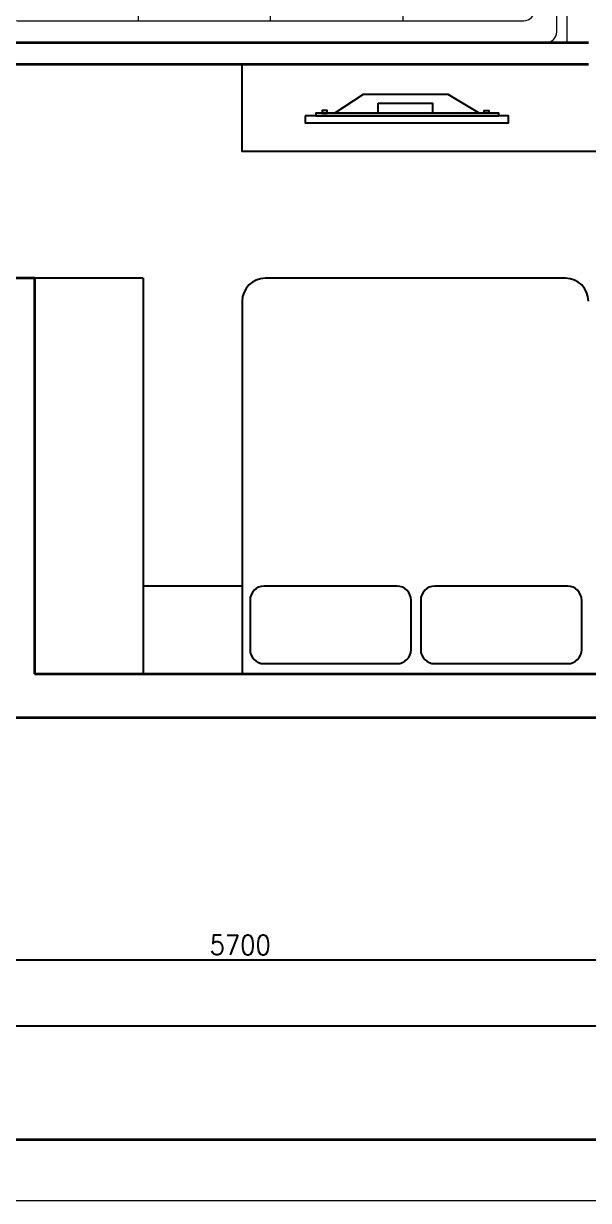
# Model space of a CAD drawing. Header units: millimetres. Extents: x -529782 to -142003, y -492574 to -273331.
# Drawn here: x -452257 to -449402, y -325617 to -319668 of the extents above; entities that cross this region are included whole.
import ezdxf

# ---------------------------------------------------------------- set-up
doc = ezdxf.new("R2010")
doc.units = ezdxf.units.MM
doc.header["$LTSCALE"] = 500
doc.header["$MEASUREMENT"] = 0
doc.header["$PDMODE"] = 3
doc.linetypes.add('CENTER', pattern=[2, 1.25, -0.25, 0.25, -0.25])
doc.layers.get('0').update_dxf_attribs({"linetype": 'CONTINUOUS', "lineweight": 13})
doc.layers.get('Defpoints').update_dxf_attribs({"color": 255, "linetype": 'CONTINUOUS', "lineweight": 13})
for name, color, linetype, lineweight in [('1.cat 30', 30, 'CONTINUOUS', 35), ('2.thay 145', 145, 'CONTINUOUS', 18), ('3.manh 08', 8, 'CONTINUOUS', 9), ('7.tim 67', 67, 'CENTER', 9), ('CA.dim 08', 251, 'CONTINUOUS', 13), ('noithat', 15, 'CONTINUOUS', 9)]:
    doc.layers.add(name, color=color, linetype=linetype, lineweight=lineweight)
doc.layers.add('NTHT', color=5, linetype='CONTINUOUS')
doc.styles.get("Standard").update_dxf_attribs({"font": 'txt.shx', "width": 0.9})
doc.dimstyles.new('CA 50', dxfattribs={"dimscale": 0, "dimtxt": 100, "dimasz": 50, "dimexe": 50, "dimexo": 0, "dimgap": 25, "dimtad": 1, "dimdec": 0, "dimzin": 0, "dimdsep": 46, "dimtxsty": 'Standard', "dimblk": 'ARCHTICK', "dimcen": 0.09, "dimdle": 50, "dimclrd": 256, "dimclre": 256, "dimclrt": 7, "dimadec": 0, "dimazin": 0, "dimtfac": 1, "dimtdec": 0, "dimtix": 1, "dimtmove": 2, "dimatfit": 3, "dimldrblk": 'DOT', "dimfxl": 1, "dimtolj": 1, "dimtzin": 0, "dimarcsym": 0})

# ---------------------------------------------------------------- blocks, each defined once
blk = doc.blocks.new('_ArchTick')
at = {"color": 1, "linetype": 'ByBlock', "const_width": 0.150000081}
blk.add_lwpolyline([(-0.5000002699998731, -0.5000002699998731), (0.5000002699998731, 0.5000002699998731)], dxfattribs=at)
blk = doc.blocks.new('*D1927')
at = {"layer": '7.tim 67', "linetype": 'Continuous', "lineweight": -2, "transparency": 16777216}
for p, q in [((-454011.9635896764, -323327.6603554946), (-454011.9635896764, -324450.295499949)), ((-448311.9635896764, -323327.6603554946), (-448311.9635896764, -324450.295499949)), ((-454061.9635896764, -324400.295499949), (-448261.9635896764, -324400.295499949))]:
    blk.add_line(p, q, dxfattribs=at)
at = {"layer": 'Defpoints', "color": 0, "linetype": 'Continuous', "transparency": 16777216}
for p in [(-454011.9635896764, -323327.6603554946), (-448311.9635896764, -323327.6603554946), (-448311.9635896764, -324400.295499949)]:
    blk.add_point(p, dxfattribs=at)
at = {"layer": '7.tim 67', "linetype": 'Continuous', "lineweight": -2, "transparency": 16777216, "xscale": 50, "yscale": 50, "zscale": 50, "rotation": 180}
blk.add_blockref('_ArchTick', (-454011.9635896764, -324400.295499949), dxfattribs=at)
at = {"layer": '7.tim 67', "linetype": 'Continuous', "lineweight": -2, "transparency": 16777216, "xscale": 50, "yscale": 50, "zscale": 50}
blk.add_blockref('_ArchTick', (-448311.9635896764, -324400.295499949), dxfattribs=at)
at = {"layer": '7.tim 67', "color": 7, "linetype": 'Continuous', "transparency": 16777216, "insert": (-451161.9635896764, -324325.295499949), "char_height": 100, "attachment_point": 5}
blk.add_mtext('\\A1;5700', dxfattribs=at)
blk = doc.blocks.new('_DOT')
at = {"color": 1, "linetype": 'ByBlock'}
blk.add_line((-0.5, 0), (-1, 0), dxfattribs=at)
at = {"color": 1, "linetype": 'ByBlock', "const_width": 0.5}
blk.add_lwpolyline([(-0.25, 0, 1), (0.25, 0, 1)], format="xyb", close=True, dxfattribs=at)
blk = doc.blocks.new('*D1925')
at = {"layer": 'CA.dim 08', "lineweight": -2, "transparency": 16777216}
for p, q in [((-459211.9635896764, -323327.6603554946), (-459211.9635896764, -324784.9806827737)), ((-448311.9635896764, -323327.6603554946), (-448311.9635896764, -324784.9806827737)), ((-459261.9635896764, -324734.9806827737), (-448261.9635896764, -324734.9806827737))]:
    blk.add_line(p, q, dxfattribs=at)
at = {"layer": 'Defpoints', "color": 0, "transparency": 16777216}
for p in [(-459211.9635896764, -323327.6603554946), (-448311.9635896764, -323327.6603554946), (-448311.9635896764, -324734.9806827737)]:
    blk.add_point(p, dxfattribs=at)
at = {"layer": 'CA.dim 08', "lineweight": -2, "transparency": 16777216, "xscale": 50, "yscale": 50, "zscale": 50, "rotation": 180}
blk.add_blockref('_ArchTick', (-459211.9635896764, -324734.9806827737), dxfattribs=at)
at = {"layer": 'CA.dim 08', "lineweight": -2, "transparency": 16777216, "xscale": 50, "yscale": 50, "zscale": 50}
blk.add_blockref('_ArchTick', (-448311.9635896764, -324734.9806827737), dxfattribs=at)
at = {"layer": 'CA.dim 08', "color": 7, "transparency": 16777216, "insert": (-454261.9635896763, -324659.9806827737), "char_height": 100, "attachment_point": 5}
blk.add_mtext('\\A1;10900', dxfattribs=at)
blk = doc.blocks.new('khung co loan')
at = {"layer": '1.cat 30'}
blk.add_lwpolyline([(1158.281703106128, -14553.47590842255), (1158.281703106128, -303.4759079545038), (20658.28170374641, -303.4759079545038), (20658.28170374641, -14553.47590842255)], close=True, dxfattribs=at)
at = {"layer": '3.manh 08'}
blk.add_lwpolyline([(0, -14850.00000048772), (21000.00000000023, -14850.00000048772), (21000.00000000023, -4.877219907939434e-07), (0, -4.877219907939434e-07)], close=True, dxfattribs=at)
blk = doc.blocks.new('LCD')
blk.add_lwpolyline([(-293.9348753131344, -78.38028329071676), (-173.8344623679295, 0), (173.8344623679295, 0), (305.4047792079509, -78.38028329073131)])
for points in [[(-112.6690302749921, -37.38028329072404), (110.8309697250079, -37.38028329072404), (110.8309697250079, -78.38028329072404), (-112.6690302749921, -78.38028329072404)], [(-414.6691140700132, -89.59505676757544), (-414.6691140700132, -118.3803559560329), (424.3031381051987, -118.3803559560329), (424.3031381051987, -89.59505676757544)], [(-370.1690302749921, -89.59505676757544), (384.3309697250079, -89.59505676757544), (384.3309697250079, -78.38028329072404), (-370.1690302749921, -78.38028329072404)], [(-344.1690302749921, -78.38028329072404), (-324.1690302749921, -78.38028329072404), (-324.1690302749921, -67.88028329072404), (-344.1690302749921, -67.88028329072404)], [(344.1690302749921, -78.38028329072404), (324.1690302749921, -78.38028329072404), (324.1690302749921, -67.88028329072404), (344.1690302749921, -67.88028329072404)]]:
    blk.add_lwpolyline(points, close=True)
blk = doc.blocks.new('A$C547F5936')
at = {"layer": 'noithat'}
for p, q in [((1223.749992698431, 1557.416313473135), (55.62199917435646, 1557.416313473135)), ((2836.836076870561, 1557.458222828805), (778.749992698431, 1557.458222828805)), ((-7.301568984985352e-06, 1501.794307000935), (-7.301568984985352e-06, -411.800029680133)), ((2892.458083346486, 945.6161516085267), (2892.458083346486, 1501.836216356605)), ((1223.749992698431, 1446.17230052501), (166.8660121262074, 1446.17230052501)), ((778.7080833464861, -300.5560167320074), (778.7080833464861, 1446.17230052501)), ((2725.59206391871, 1446.21420988068), (889.999992698431, 1446.21420988068)), ((1446.249992698431, 1446.208222828805), (1446.249992698431, 778.7082228288054)), ((2113.749992698431, 1446.21420988068), (2113.749992698431, 778.7501321844757)), ((111.2440056502819, 1390.550294052809), (111.2440056502819, -300.5560167320074)), ((2781.214070394635, 834.3721386604011), (2781.214070394635, 1390.59220340848)), ((2781.214070394635, 889.9941451363266), (2836.836076870561, 889.9941451363266)), ((111.2440056502819, 778.7501321844757), (2725.59206391871, 778.7501321844757)), ((111.2440056502819, 778.7082228288054), (778.7080833464861, 778.7082228288054)), ((1291.249992698431, 407.5001321844757), (2491.249992698431, 407.5001321844753)), ((1291.249992698431, -192.4998678155243), (1291.249992698431, 407.5001321844757)), ((2491.249992698431, 407.5001321844753), (2491.249992698431, -192.4998678155247)), ((2491.249992698431, -192.4998678155247), (1291.249992698431, -192.4998678155243)), ((166.8660121262074, -356.1780232042075), (723.0860768705606, -356.1780232042075)), ((667.4640703946352, -411.800029680133), (667.4640703946352, -356.1780232042075)), ((55.62199917435646, -467.4220361560584), (611.8420639187098, -467.4220361560584))]:
    blk.add_line(p, q, dxfattribs=at)
for centre, radius, start, end in [((55.62199917435646, 1501.794307000935), 55.62200647461214, 90, 180), ((2836.836076870561, 1501.836216356605), 55.6220064746376, 0, 90), ((166.8660121262074, 1390.550294052809), 55.62200647461214, 90, 180), ((2725.59206391871, 1390.59220340848), 55.62200647461577, 0, 90), ((2836.836076870561, 945.6161516085267), 55.62200647462305, 270, 0), ((2725.59206391871, 834.3721386604011), 55.62200647461577, 270, 0), ((166.8660121262074, -300.5560167320074), 55.62200647460122, 180, 270), ((723.0860768705606, -300.5560167320074), 55.62200647462305, 270, 0), ((55.62199917435646, -411.800029680133), 55.62200647461577, 180, 270), ((611.8420639187098, -411.800029680133), 55.62200647461577, 270, 0)]:
    blk.add_arc(centre, radius, start, end, dxfattribs=at)

msp = doc.modelspace()

# ---------------------------------------------------------------- linework, layer by layer
at = {"layer": '1.cat 30'}
for q in [(-452421.9635896763, -320955.1568369382), (-452201.9635896763, -322955.1568369382)]:
    msp.add_line((-452201.9635896763, -320955.1568369381), q, dxfattribs=at)
for points in [[(-457156.9635896764, -313155.1568369382), (-458211.9635896763, -313155.1568369382), (-458211.9635896763, -313155.1568369382), (-459321.9635896764, -313155.1568369382), (-459321.9635896764, -323175.1568369382), (-448201.9635896764, -323175.1568369382), (-448201.9635896764, -322420.1568369382)], [(-449401.9635896764, -319765.1568369382), (-452991.9635896764, -319765.1568369382)], [(-449401.9635896764, -319875.1568369382), (-452991.9635896764, -319875.1568369382)], [(-452201.9635896763, -322955.1568369382), (-448421.9635896764, -322955.1568369382), (-448421.9635896764, -322420.1568369382)]]:
    msp.add_lwpolyline(points, dxfattribs=at)
at = {"layer": 'CA.dim 08'}
msp.add_line((-449511.9635896764, -317165.1568369382), (-449511.9635896764, -319765.1568369382), dxfattribs=at)
at = {"layer": 'NTHT'}
for p, q in [((-451651.9635896763, -320955.1568369381), (-452201.9635896763, -320955.1568369381)), ((-451651.9635896763, -320955.1568369381), (-451651.9635896763, -322955.1568369382)), ((-449518.630256348, -320955.1568369159), (-451035.2969230271, -320955.1568369159)), ((-451151.9635896987, -321071.8235035838), (-451151.9635896987, -322955.1568369382)), ((-451151.9635896987, -322511.6496348941), (-451651.9635896763, -322511.6496348941)), ((-450369.4014792598, -322511.6496348941), (-451041.3280194632, -322511.6496348941)), ((-449506.9922928444, -322511.6496348941), (-450178.9188330478, -322511.6496348941)), ((-451112.3149218938, -322582.636537321), (-451112.3149218938, -322832.456271004)), ((-450298.4145768366, -322832.456271004), (-450298.4145768366, -322582.636537321)), ((-450249.905735471, -322582.636537321), (-450249.905735471, -322832.456271004)), ((-449436.0053904137, -322832.456271004), (-449436.0053904137, -322582.636537321)), ((-451041.3280194632, -322903.443173431), (-450369.4014792598, -322903.443173431)), ((-450178.9188330478, -322903.443173431), (-449506.9922928444, -322903.443173431)), ((-451151.9635896987, -322955.1568369382), (-449401.9635896764, -322955.1568369382))]:
    msp.add_line(p, q, dxfattribs=at)
msp.add_lwpolyline([(-448421.9635896764, -320315.1568369382), (-451151.9635896986, -320315.1568369382), (-451151.9635896987, -319875.1568369382)], dxfattribs=at)
for centre, radius, start, end in [((-451035.2969230271, -321071.8235035838), 116.6666666678871, 90, 180), ((-449518.630256348, -321071.8235035838), 116.6666666678871, 0, 90), ((-451041.3280194632, -322582.636537321), 70.98690242852808, 90, 180), ((-450369.4014792598, -322582.636537321), 70.98690242852558, 0, 90), ((-450178.9188330478, -322582.636537321), 70.9869024285299, 90, 180), ((-449506.9922928444, -322582.636537321), 70.9869024285299, 0, 90), ((-451041.3280194632, -322832.456271004), 70.98690242850137, 180, 270), ((-450369.4014792598, -322832.456271004), 70.98690242849898, 270, 0), ((-450178.9188330478, -322832.456271004), 70.98690242850353, 180, 270), ((-449506.9922928444, -322832.456271004), 70.98690242850353, 270, 0)]:
    msp.add_arc(centre, radius, start, end, dxfattribs=at)

# ---------------------------------------------------------------- block references
at = {"layer": '2.thay 145', "xscale": 1.034937242569868, "yscale": 1.034937242628075, "zscale": 1.034937242583367}
msp.add_blockref('khung co loan', (-463399.6339418958, -310248.0464436034), dxfattribs=at)
at = {"layer": 'noithat', "rotation": 180}
msp.add_blockref('A$C547F5936', (-449561.9635969779, -318207.740523465), dxfattribs=at)
at = {"layer": 'NTHT', "xscale": 1.223999999929219, "yscale": 1.223999999929219, "zscale": 1.224}
msp.add_blockref('LCD', (-450326.0098467794, -320024.3313633688), dxfattribs=at)

# ---------------------------------------------------------------- dimensions: what is measured, and where the dimension line sits
at = {"layer": '7.tim 67', "color": 9, "linetype": 'Continuous'}
dim = msp.add_linear_dim(base=(-448311.9635896764, -324400.295499949), p1=(-454011.9635896764, -323327.6603554946), p2=(-448311.9635896764, -323327.6603554946), dimstyle='CA 50', override={"dimscale": 1}, dxfattribs=at)
dim.commit()
dim.dimension.update_dxf_attribs({"geometry": '*D1927', "text_midpoint": (-451161.9635896764, -324325.295499949)})
at = {"layer": 'CA.dim 08'}
dim = msp.add_linear_dim(base=(-448311.9635896764, -324734.9806827737), p1=(-459211.9635896764, -323327.6603554946), p2=(-448311.9635896764, -323327.6603554946), dimstyle='CA 50', override={"dimscale": 1, "dimfxl": 0}, dxfattribs=at)
dim.commit()
dim.dimension.update_dxf_attribs({"geometry": '*D1925', "text_midpoint": (-454261.9635896763, -324659.9806827737), "dimtype": 160})

doc.saveas('drawing.dxf')
